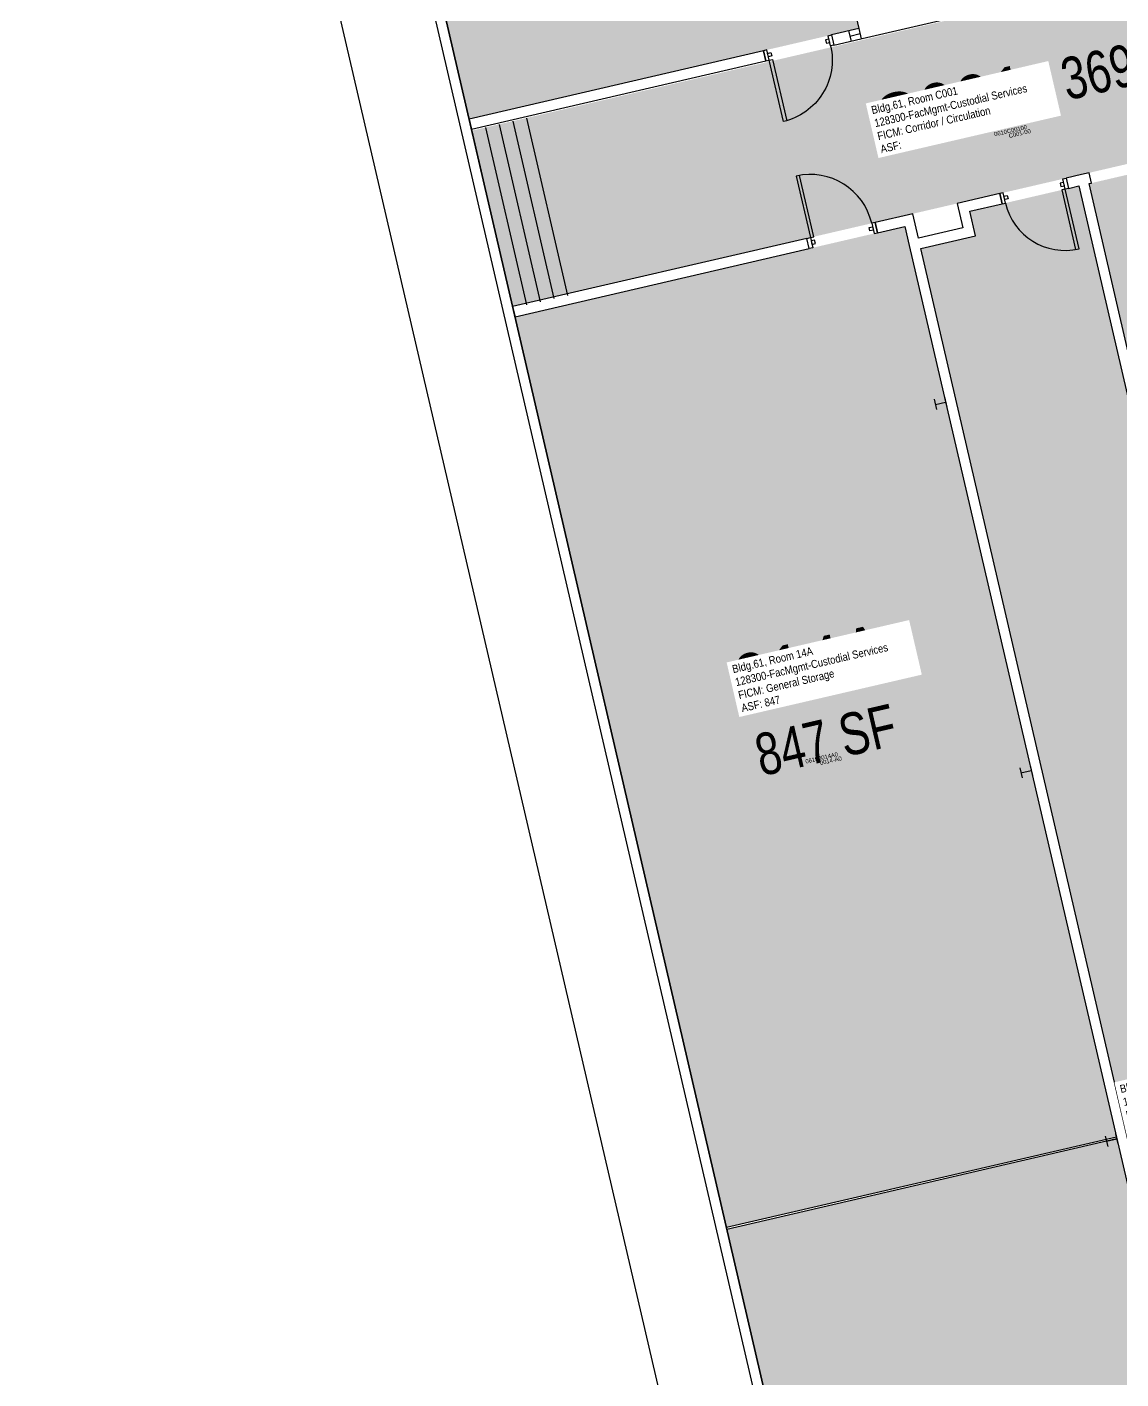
# Model space of a CAD drawing. Header units: inches. Extents: x 69199117 to 69200699, y 27664316 to 27667609.
# Drawn here: x 69199119 to 69199744, y 27665930 to 27666702 of the extents above; entities that cross this region are included whole.
import ezdxf
from ezdxf.enums import TextEntityAlignment as Align

# ---------------------------------------------------------------- set-up
doc = ezdxf.new("R2010")
doc.units = ezdxf.units.IN
doc.header["$LTSCALE"] = 10
doc.header["$MEASUREMENT"] = 0
for name, color, linetype in [('A-COLS', 5, 'CONTINUOUS'), ('A-DOOR', 2, 'CONTINUOUS'), ('A-FLOR', 3, 'CONTINUOUS'), ('A-IDEN-RNUM', 7, 'CONTINUOUS'), ('A-IDEN-SNUM', 4, 'CONTINUOUS'), ('A-IDEN-VNUM', 4, 'CONTINUOUS'), ('A-ROOF', 2, 'CONTINUOUS'), ('A-WALL', 5, 'CONTINUOUS'), ('AREA-TEXT', 3, 'CONTINUOUS'), ('Rooms-Category-Color', 7, 'CONTINUOUS'), ('Rooms-College-Color', 7, 'CONTINUOUS'), ('Rooms-Department-Color', 7, 'CONTINUOUS'), ('Rooms-Division-Color', 7, 'CONTINUOUS'), ('Rooms-Information', 7, 'CONTINUOUS')]:
    doc.layers.add(name, color=color, linetype=linetype)
doc.styles.add('CP_AREA', font='arial.ttf', dxfattribs={"height": 15})
doc.styles.add('CP_ROOMVNUMBER', font='arial.ttf', dxfattribs={"width": 0.85, "height": 0.075})
doc.styles.get("Standard").update_dxf_attribs({"font": 'arial.ttf'})

msp = doc.modelspace()

# ---------------------------------------------------------------- hatches: boundary and pattern name
at = {"layer": 'Rooms-Category-Color', "true_color": 0xadadad}
for points in [[(69199593.9, 27666701.47), (69199371.32, 27666649.79), (69199323.15, 27666857.27), (69199545.73, 27666908.95)], [(69199372.87, 27666643.14), (69199874.52, 27666759.61), (69199897.85, 27666659.12), (69199396.2, 27666542.64)], [(69199796.81, 27666305.09), (69199970.68, 27666345.46), (69199918.21, 27666571.45), (69199801.81, 27666544.42), (69199804.75, 27666531.76), (69199798.9, 27666530.4), (69199776.96, 27666624.89), (69199725.34, 27666612.9), (69199754.74, 27666486.27), (69199806.37, 27666498.26), (69199806.14, 27666499.23), (69199811.98, 27666500.59), (69199813.57, 27666493.77), (69199756.1, 27666480.43)], [(69199660.4, 27666583.16), (69199657.17, 27666597.08), (69199719.49, 27666611.55), (69200010.35, 27665358.87), (69199948.01, 27665344.39), (69199944.96, 27665357.5), (69199913.79, 27665350.26), (69199629.21, 27666575.92)]]:
    msp.add_hatch(color=253, dxfattribs=at).paths.add_polyline_path(points)
at = {"layer": 'Rooms-Category-Color', "true_color": 0xe3c5e1}
for points in [[(69199397.56, 27666536.8), (69199620.14, 27666588.48), (69199740.91, 27666068.31), (69199518.33, 27666016.63)], [(69199518.56, 27666015.66), (69199741.14, 27666067.34), (69199910.99, 27665335.8), (69199688.41, 27665284.12)]]:
    msp.add_hatch(color=254, dxfattribs=at).paths.add_polyline_path(points)
at = {"layer": 'Rooms-College-Color', "true_color": 0xadadad}
for points in [[(69199593.9, 27666701.47), (69199371.32, 27666649.79), (69199323.15, 27666857.27), (69199545.73, 27666908.95)], [(69199372.87, 27666643.14), (69199874.52, 27666759.61), (69199897.85, 27666659.12), (69199396.2, 27666542.64)], [(69199796.81, 27666305.09), (69199970.68, 27666345.46), (69199918.21, 27666571.45), (69199801.81, 27666544.42), (69199804.75, 27666531.76), (69199798.9, 27666530.4), (69199776.96, 27666624.89), (69199725.34, 27666612.9), (69199754.74, 27666486.27), (69199806.37, 27666498.26), (69199806.14, 27666499.23), (69199811.98, 27666500.59), (69199813.57, 27666493.77), (69199756.1, 27666480.43)], [(69199660.4, 27666583.16), (69199657.17, 27666597.08), (69199719.49, 27666611.55), (69200010.35, 27665358.87), (69199948.01, 27665344.39), (69199944.96, 27665357.5), (69199913.79, 27665350.26), (69199629.21, 27666575.92)], [(69199518.56, 27666015.66), (69199741.14, 27666067.34), (69199910.99, 27665335.8), (69199688.41, 27665284.12)]]:
    msp.add_hatch(color=253, dxfattribs=at).paths.add_polyline_path(points)
at = {"layer": 'Rooms-College-Color', "true_color": 0x80bc67}
msp.add_hatch(color=83, dxfattribs=at).paths.add_polyline_path([(69199397.56, 27666536.8), (69199620.14, 27666588.48), (69199740.91, 27666068.31), (69199518.33, 27666016.63)])
at = {"layer": 'Rooms-Department-Color', "true_color": 0xacacac}
for points in [[(69199593.9, 27666701.47), (69199371.32, 27666649.79), (69199323.15, 27666857.27), (69199545.73, 27666908.95)], [(69199372.87, 27666643.14), (69199874.52, 27666759.61), (69199897.85, 27666659.12), (69199396.2, 27666542.64)], [(69199796.81, 27666305.09), (69199970.68, 27666345.46), (69199918.21, 27666571.45), (69199801.81, 27666544.42), (69199804.75, 27666531.76), (69199798.9, 27666530.4), (69199776.96, 27666624.89), (69199725.34, 27666612.9), (69199754.74, 27666486.27), (69199806.37, 27666498.26), (69199806.14, 27666499.23), (69199811.98, 27666500.59), (69199813.57, 27666493.77), (69199756.1, 27666480.43)], [(69199660.4, 27666583.16), (69199657.17, 27666597.08), (69199719.49, 27666611.55), (69200010.35, 27665358.87), (69199948.01, 27665344.39), (69199944.96, 27665357.5), (69199913.79, 27665350.26), (69199629.21, 27666575.92)]]:
    msp.add_hatch(color=253, dxfattribs=at).paths.add_polyline_path(points)
at = {"layer": 'Rooms-Department-Color', "true_color": 0x80bc67}
for points in [[(69199397.56, 27666536.8), (69199620.14, 27666588.48), (69199740.91, 27666068.31), (69199518.33, 27666016.63)], [(69199518.56, 27666015.66), (69199741.14, 27666067.34), (69199910.99, 27665335.8), (69199688.41, 27665284.12)]]:
    msp.add_hatch(color=83, dxfattribs=at).paths.add_polyline_path(points)
at = {"layer": 'Rooms-Division-Color', "true_color": 0xadadad}
for points in [[(69199593.9, 27666701.47), (69199371.32, 27666649.79), (69199323.15, 27666857.27), (69199545.73, 27666908.95)], [(69199372.87, 27666643.14), (69199874.52, 27666759.61), (69199897.85, 27666659.12), (69199396.2, 27666542.64)], [(69199796.81, 27666305.09), (69199970.68, 27666345.46), (69199918.21, 27666571.45), (69199801.81, 27666544.42), (69199804.75, 27666531.76), (69199798.9, 27666530.4), (69199776.96, 27666624.89), (69199725.34, 27666612.9), (69199754.74, 27666486.27), (69199806.37, 27666498.26), (69199806.14, 27666499.23), (69199811.98, 27666500.59), (69199813.57, 27666493.77), (69199756.1, 27666480.43)], [(69199660.4, 27666583.16), (69199657.17, 27666597.08), (69199719.49, 27666611.55), (69200010.35, 27665358.87), (69199948.01, 27665344.39), (69199944.96, 27665357.5), (69199913.79, 27665350.26), (69199629.21, 27666575.92)]]:
    msp.add_hatch(color=253, dxfattribs=at).paths.add_polyline_path(points)
at = {"layer": 'Rooms-Division-Color', "true_color": 0x80bc67}
for points in [[(69199397.56, 27666536.8), (69199620.14, 27666588.48), (69199740.91, 27666068.31), (69199518.33, 27666016.63)], [(69199518.56, 27666015.66), (69199741.14, 27666067.34), (69199910.99, 27665335.8), (69199688.41, 27665284.12)]]:
    msp.add_hatch(color=83, dxfattribs=at).paths.add_polyline_path(points)

# ---------------------------------------------------------------- linework, layer by layer
at = {"layer": 'A-COLS'}
for p, q in [((69199588.06, 27666700.11), (69199589.41, 27666694.27)), ((69199588.73, 27666697.19), (69199594.58, 27666698.55)), ((69199593.9, 27666701.47), (69199595.26, 27666695.63)), ((69199642.75, 27666491.07), (69199644.11, 27666485.22)), ((69199636.91, 27666489.71), (69199638.26, 27666483.87)), ((69199637.59, 27666486.79), (69199643.43, 27666488.14)), ((69199685.76, 27666279.31), (69199687.12, 27666273.46)), ((69199686.44, 27666276.38), (69199692.28, 27666277.74)), ((69199691.61, 27666280.66), (69199692.96, 27666274.82)), ((69199734.61, 27666068.9), (69199735.97, 27666063.06)), ((69199735.29, 27666065.98), (69199741.14, 27666067.34)), ((69199740.46, 27666070.26), (69199741.81, 27666064.42))]:
    msp.add_line(p, q, dxfattribs=at)
at = {"layer": 'A-DOOR'}
for p, q in [((69199542.66, 27666683.41), (69199544.6, 27666683.86)), ((69199550.8, 27666648.35), (69199542.66, 27666683.41)), ((69199544.6, 27666683.86), (69199552.75, 27666648.8)), ((69199552.75, 27666648.8), (69199550.8, 27666648.35)), ((69199559.98, 27666617.63), (69199558.04, 27666617.17)), ((69199558.04, 27666617.17), (69199566.18, 27666582.11)), ((69199568.13, 27666582.56), (69199559.98, 27666617.63)), ((69199711.7, 27666609.74), (69199709.75, 27666609.28)), ((69199709.75, 27666609.28), (69199717.67, 27666575.19)), ((69199719.62, 27666575.64), (69199711.7, 27666609.74)), ((69199566.18, 27666582.11), (69199568.13, 27666582.56)), ((69199717.67, 27666575.19), (69199719.62, 27666575.64))]:
    msp.add_line(p, q, dxfattribs=at)
at = {"layer": 'A-DOOR', "extrusion": (0, 0, -1)}
msp.add_arc((-69199542.66, 27666683.41), 36, 166.92833, 256.92833, dxfattribs=at)
at = {"layer": 'A-DOOR'}
for centre, radius, start, end in [((69199566.18, 27666582.11), 36, 13.07167, 103.07167), ((69199711.7, 27666609.74), 35, 193.07167, 283.07167)]:
    msp.add_arc(centre, radius, start, end, dxfattribs=at)
at = {"layer": 'A-FLOR'}
for p, q in [((69199853.07, 27664316.28), (69199118.93, 27667478.17)), ((69199380.66, 27666644.95), (69199404.18, 27666543.64)), ((69199388.45, 27666646.75), (69199411.97, 27666545.45)), ((69199396.24, 27666648.56), (69199419.77, 27666547.26)), ((69199404.04, 27666650.37), (69199427.56, 27666549.07)), ((69199372.87, 27666643.14), (69199396.39, 27666541.83))]:
    msp.add_line(p, q, dxfattribs=at)
at = {"layer": 'A-ROOF'}
for p, q in [((69199740.91, 27666068.31, 0), (69199518.33, 27666016.63)), ((69199740.94, 27666067.34, 0), (69199518.56, 27666015.66))]:
    msp.add_line(p, q, dxfattribs=at)
at = {"layer": 'A-WALL'}
for p, q in [((69199170.07, 27667490.05), (69199708.8, 27665169.77)), ((69199175.91, 27667491.4), (69199714.65, 27665171.12)), ((69199714.65, 27665171.12), (69199175.91, 27667491.4)), ((69199536.23, 27666949.86), (69199593.9, 27666701.47)), ((69199598.18, 27666696.3), (69199704.35, 27666720.96)), ((69199593.9, 27666701.47), (69199578.31, 27666697.85)), ((69199576.82, 27666695.45), (69199574.87, 27666695)), ((69199574.87, 27666695), (69199575.32, 27666693.05)), ((69199575.32, 27666693.05), (69199577.27, 27666693.5)), ((69199576.37, 27666697.4), (69199578.31, 27666697.85)), ((69199577.72, 27666691.55), (69199576.37, 27666697.4)), ((69199577.27, 27666693.5), (69199576.82, 27666695.45)), ((69199579.67, 27666692.01), (69199577.72, 27666691.55)), ((69199578.31, 27666697.85), (69199579.67, 27666692.01)), ((69199578.31, 27666697.85), (69199579.67, 27666692.01)), ((69199579.67, 27666692.01), (69199598.18, 27666696.3)), ((69199539.35, 27666688.8), (69199371.32, 27666649.79)), ((69199372.68, 27666643.95), (69199540.71, 27666682.96)), ((69199541.3, 27666689.26), (69199539.35, 27666688.8)), ((69199539.35, 27666688.8), (69199540.71, 27666682.96)), ((69199540.71, 27666682.96), (69199539.35, 27666688.8)), ((69199540.71, 27666682.96), (69199542.66, 27666683.41)), ((69199542.66, 27666683.41), (69199541.3, 27666689.26)), ((69199541.75, 27666687.31), (69199543.7, 27666687.76)), ((69199542.2, 27666685.36), (69199541.75, 27666687.31)), ((69199544.15, 27666685.81), (69199542.2, 27666685.36)), ((69199543.7, 27666687.76), (69199544.15, 27666685.81)), ((69199371.32, 27666649.79), (69199372.68, 27666643.95)), ((69199710.79, 27666613.63), (69199708.85, 27666613.18)), ((69199710.34, 27666615.58), (69199712.29, 27666616.03)), ((69199711.7, 27666609.74), (69199710.34, 27666615.58)), ((69199711.25, 27666611.68), (69199710.79, 27666613.63)), ((69199721.06, 27666618.07), (69199712.29, 27666616.03)), ((69199712.29, 27666616.03), (69199713.65, 27666610.19)), ((69199712.29, 27666616.03), (69199713.65, 27666610.19)), ((69199725.44, 27666619.09), (69199721.06, 27666618.07)), ((69199726.8, 27666613.24), (69199725.44, 27666619.09)), ((69199674.3, 27666607.21), (69199649.97, 27666601.56)), ((69199676.25, 27666607.66), (69199674.3, 27666607.21)), ((69199674.3, 27666607.21), (69199675.66, 27666601.37)), ((69199675.66, 27666601.37), (69199674.3, 27666607.21)), ((69199677.61, 27666601.82), (69199676.25, 27666607.66)), ((69199676.7, 27666605.72), (69199678.65, 27666606.17)), ((69199678.65, 27666606.17), (69199679.1, 27666604.22)), ((69199708.85, 27666613.18), (69199709.3, 27666611.23)), ((69199709.3, 27666611.23), (69199711.25, 27666611.68)), ((69199713.65, 27666610.19), (69199711.7, 27666609.74)), ((69199713.65, 27666610.19), (69199719.49, 27666611.55)), ((69199719.49, 27666611.55), (69199749.57, 27666481.99)), ((69199725.34, 27666612.9), (69199726.8, 27666613.24)), ((69199754.74, 27666486.27), (69199725.34, 27666612.9)), ((69199649.97, 27666601.56), (69199653.2, 27666587.65)), ((69199657.17, 27666597.08), (69199675.66, 27666601.37)), ((69199675.66, 27666601.37), (69199677.61, 27666601.82)), ((69199677.15, 27666603.77), (69199676.7, 27666605.72)), ((69199679.1, 27666604.22), (69199677.15, 27666603.77)), ((69199603.19, 27666590.7), (69199601.24, 27666590.25)), ((69199624.62, 27666595.68), (69199603.19, 27666590.7)), ((69199604.55, 27666584.86), (69199603.19, 27666590.7)), ((69199603.19, 27666590.7), (69199604.55, 27666584.86)), ((69199627.85, 27666581.77), (69199624.62, 27666595.68)), ((69199660.4, 27666583.16), (69199657.17, 27666597.08)), ((69199599.75, 27666587.85), (69199601.7, 27666588.3)), ((69199600.2, 27666585.9), (69199599.75, 27666587.85)), ((69199602.15, 27666586.35), (69199600.2, 27666585.9)), ((69199601.24, 27666590.25), (69199602.6, 27666584.4)), ((69199601.7, 27666588.3), (69199602.15, 27666586.35)), ((69199602.6, 27666584.4), (69199604.55, 27666584.86)), ((69199604.55, 27666584.86), (69199620.14, 27666588.48)), ((69199620.14, 27666588.48), (69199622.69, 27666577.49)), ((69199653.2, 27666587.65), (69199627.85, 27666581.77)), ((69199629.21, 27666575.92), (69199660.4, 27666583.16)), ((69199564.23, 27666581.65), (69199396.2, 27666542.64)), ((69199397.56, 27666536.8), (69199565.59, 27666575.81)), ((69199564.23, 27666581.65), (69199566.18, 27666582.11)), ((69199565.59, 27666575.81), (69199564.23, 27666581.65)), ((69199565.59, 27666575.81), (69199564.23, 27666581.65)), ((69199567.53, 27666576.26), (69199565.59, 27666575.81)), ((69199566.18, 27666582.11), (69199567.53, 27666576.26)), ((69199568.58, 27666580.61), (69199566.63, 27666580.16)), ((69199566.63, 27666580.16), (69199567.08, 27666578.21)), ((69199567.08, 27666578.21), (69199569.03, 27666578.66)), ((69199569.03, 27666578.66), (69199568.58, 27666580.61)), ((69199622.69, 27666577.49), (69199908.63, 27665345.98)), ((69199913.79, 27665350.26), (69199629.21, 27666575.92)), ((69199396.2, 27666542.64), (69199397.56, 27666536.8))]:
    msp.add_line(p, q, dxfattribs=at)

# ---------------------------------------------------------------- texts
at = {"layer": 'A-IDEN-RNUM'}
for s, p in [('C001-00', (69199685.72, 27666641.57)), ('0014-A0', (69199577.86, 27666283.36))]:
    msp.add_text(s, height=2.4, rotation=13.07167, dxfattribs=at).set_placement(p, align=Align.MIDDLE_CENTER)
at = {"layer": 'A-IDEN-SNUM'}
for s, p in [('0610C00100', (69199680.5, 27666643.19)), ('06100014A0', (69199572.64, 27666284.98))]:
    msp.add_text(s, height=2.4, rotation=13.07167, dxfattribs=at).set_placement(p, align=Align.MIDDLE_CENTER)
at = {"layer": 'A-IDEN-VNUM', "style": 'CP_ROOMVNUMBER', "width": 0.85}
for s, p in [('C001', (69199647.42, 27666656.07)), ('014A', (69199566.98, 27666336.58))]:
    msp.add_text(s, height=32, rotation=13.07167, dxfattribs=at).set_placement(p, align=Align.MIDDLE_CENTER)
at = {"layer": 'AREA-TEXT', "style": 'CP_AREA', "width": 0.75}
for s, p in [('369 SF', (69199749.6, 27666681.2)), ('847 SF', (69199574.95, 27666295.2))]:
    msp.add_text(s, height=24, rotation=13.07167, dxfattribs=at).set_placement(p, align=Align.MIDDLE_CENTER)

# ---------------------------------------------------------------- next in the draw order: texts
at = {"layer": 'Rooms-Information', "char_height": 4.5714, "width": 102.4, "attachment_point": 7, "rotation": 13.07167, "style": 'CP_ROOMVNUMBER', "bg_fill": 3, "box_fill_scale": 1.5, "bg_fill_color": 256, "bg_fill_true_color": 13158600, "bg_fill_transparency": 0}
for s, insert in [('Bldg.61, Room C001^M^J128300-FacMgmt-Custodial Services^M^JFICM: Corridor / Circulation^M^JASF: ', (69199606.8, 27666630.21)), ('Bldg.61, Room 14A^M^J128300-FacMgmt-Custodial Services^M^JFICM: General Storage^M^JASF: 847', (69199527.35, 27666310.95)), ('Bldg.61, Room C002^M^J128300-FacMgmt-Custodial Services^M^JFICM: Corridor / Circulation^M^JASF: ', (69199748.75, 27666071.15))]:
    msp.add_mtext(s, dxfattribs=dict(at, insert=insert))

doc.saveas('drawing.dxf')
